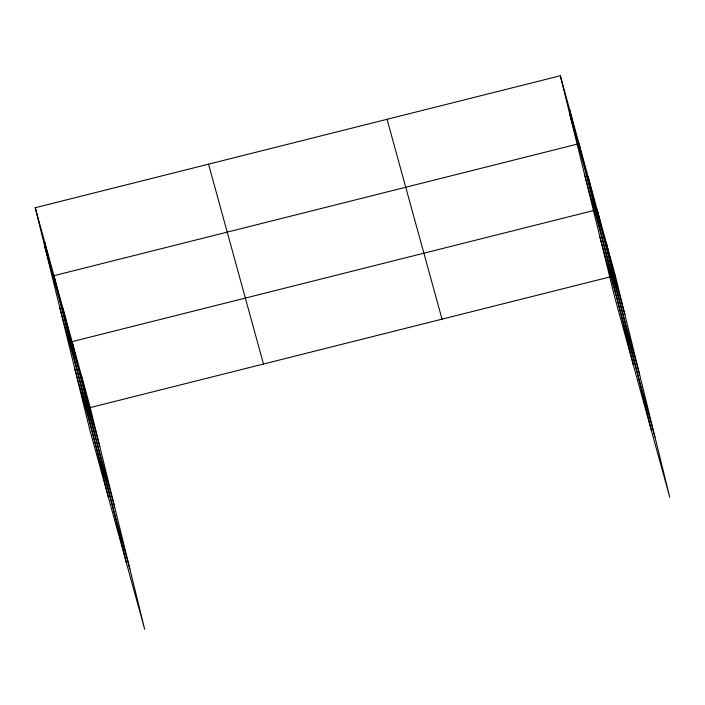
<?xml version="1.0" encoding="UTF-8"?>
<svg xmlns="http://www.w3.org/2000/svg" width="705" height="705" viewBox="0 0 705 705"><rect width="100%" height="100%" fill="white"/><g stroke="black" fill="none" stroke-linecap="round" stroke-linejoin="round"><path stroke-width="1.06" d="M35.25 207.728L90.222 407.578L144.675 629.257L89.702 429.407L35.25 207.728L560.325 75.743L615.298 275.593L669.75 497.272L614.778 297.422L560.325 75.743M90.222 407.578L610.019 276.924M613.191 276.122L615.298 275.593M569.904 114.73L624.877 314.58M584.709 175.016L639.682 374.866M599.973 237.127L654.945 436.985M387.054 119.295L442.026 319.145M208.53 164.168L263.494 364.027M44.829 246.715L99.802 446.565M59.634 307.001L114.607 506.86M74.889 369.12L129.861 568.97M606.229 242.617L615.809 281.603M651.605 431.319L597.161 209.641L72.077 341.634L126.53 563.313M588.093 176.664L597.664 215.651M633.469 365.366L579.016 143.688L53.941 275.681L108.394 497.36M569.675 109.716L579.246 148.702M81.154 374.602L90.725 413.588M63.009 308.658L72.589 347.644M44.591 241.7L54.17 280.687"/></g></svg>
